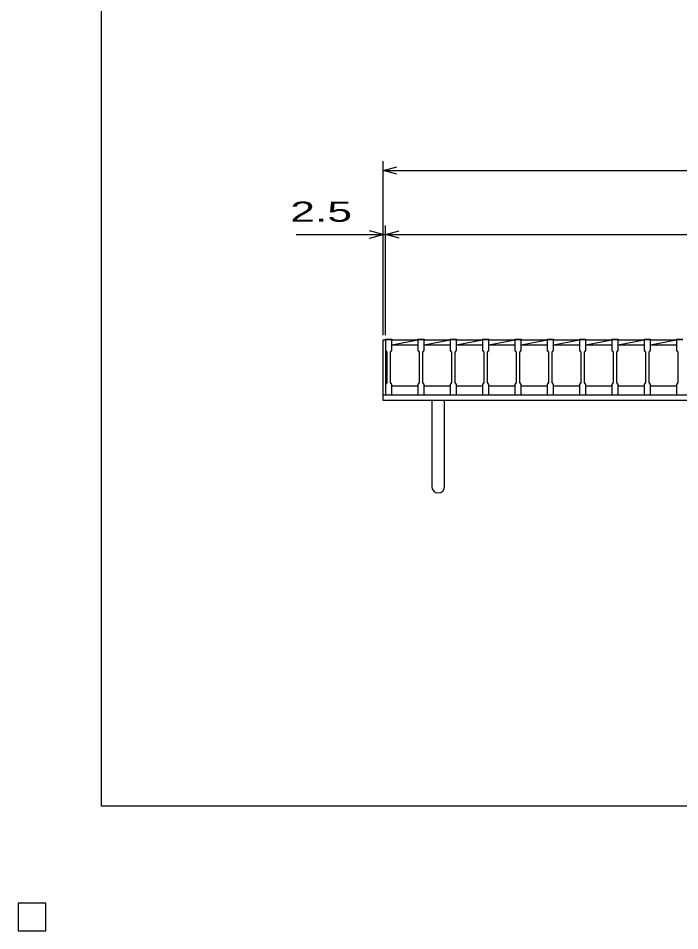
# Model space of a CAD drawing. Units: millimetres, scale not verified. Extents: x -1820 to 1731, y -1282 to 1054.
# Drawn here: x -1820 to -1098, y -1282 to -286 of the extents above; entities that cross this region are included whole.
import ezdxf
from ezdxf.enums import TextEntityAlignment as Align

# ---------------------------------------------------------------- set-up
doc = ezdxf.new("R2010")
doc.units = ezdxf.units.MM
doc.header["$LTSCALE"] = 10
for name, color, linetype, lineweight in [('0_2', 150, 'Continuous', 25), ('16', 3, 'Continuous', 25), ('19', 6, 'Continuous', 25), ('22', 4, 'Continuous', 25), ('24', 2, 'Continuous', 25), ('32', 4, 'Continuous', 25)]:
    doc.layers.add(name, color=color, linetype=linetype, lineweight=lineweight)
doc.styles.add('ベクトル', font='')
doc.styles.get('ベクトル').set_extended_font_data('ベクトル')

msp = doc.modelspace()

# ---------------------------------------------------------------- linework, layer by layer
at = {"layer": '0_2'}
for p, q in [((-1729, -1146.5), (-1729, 1053.5)), ((1731, -1146.5), (-1729, -1146.5)), ((-1790, -1252.5), (-1820, -1252.5)), ((-1820, -1252.5), (-1820, -1282.5)), ((-1790, -1252.5), (-1820, -1252.5)), ((-1820, -1252.5), (-1820, -1282.5)), ((-1790, -1252.5), (-1820, -1252.5)), ((-1820, -1252.5), (-1820, -1282.5)), ((-1790, -1252.5), (-1820, -1252.5)), ((-1820, -1252.5), (-1820, -1282.5)), ((-1790, -1252.5), (-1820, -1252.5)), ((-1820, -1252.5), (-1820, -1282.5)), ((-1790, -1282.5), (-1790, -1252.5)), ((-1790, -1282.5), (-1790, -1252.5)), ((-1790, -1282.5), (-1790, -1252.5)), ((-1790, -1282.5), (-1790, -1252.5)), ((-1790, -1282.5), (-1790, -1252.5)), ((-1820, -1282.5), (-1790, -1282.5)), ((-1820, -1282.5), (-1790, -1282.5)), ((-1820, -1282.5), (-1790, -1282.5)), ((-1820, -1282.5), (-1790, -1282.5)), ((-1820, -1282.5), (-1790, -1282.5))]:
    msp.add_line(p, q, dxfattribs=at)
at = {"layer": '16'}
for p, q in [((-1419, -637.5), (-1419, -636.8)), ((-1419, -636.8), (-1412, -636.8)), ((-1419, -637.5), (-1419, -649)), ((-1412, -637.5), (-1419, -637.5)), ((-1419, -637.5), (-1419, -687.5)), ((-1412, -636.8), (-1412, -637.5)), ((-1412, -649), (-1412, -637.5)), ((-1412, -637.5), (-1383.7, -637.5)), ((-1412, -643), (-1383.7, -637.5)), ((-1383.7, -637.5), (-1383.7, -636.8)), ((-1383.7, -636.8), (-1376.7, -636.8)), ((-1383.7, -637.5), (-1383.7, -649)), ((-1376.7, -637.5), (-1383.7, -637.5)), ((-1376.7, -636.8), (-1376.7, -637.5)), ((-1376.7, -649), (-1376.7, -637.5)), ((-1376.7, -637.5), (-1348.4, -637.5)), ((-1376.7, -643), (-1348.4, -637.5)), ((-1348.4, -637.5), (-1348.4, -636.8)), ((-1348.4, -636.8), (-1341.4, -636.8)), ((-1348.4, -637.5), (-1348.4, -649)), ((-1341.4, -637.5), (-1348.4, -637.5)), ((-1341.4, -636.8), (-1341.4, -637.5)), ((-1341.4, -649), (-1341.4, -637.5)), ((-1341.4, -637.5), (-1313.1, -637.5)), ((-1341.4, -643), (-1313.1, -637.5)), ((-1313.1, -637.5), (-1313.1, -636.8)), ((-1313.1, -636.8), (-1306.1, -636.8)), ((-1313.1, -637.5), (-1313.1, -649)), ((-1306.1, -637.5), (-1313.1, -637.5)), ((-1306.1, -636.8), (-1306.1, -637.5)), ((-1306.1, -649), (-1306.1, -637.5)), ((-1306.1, -637.5), (-1277.8, -637.5)), ((-1306.1, -643), (-1277.8, -637.5)), ((-1277.8, -637.5), (-1277.8, -636.8)), ((-1277.8, -636.8), (-1270.8, -636.8)), ((-1277.8, -637.5), (-1277.8, -649)), ((-1270.8, -637.5), (-1277.8, -637.5)), ((-1270.8, -636.8), (-1270.8, -637.5)), ((-1270.8, -649), (-1270.8, -637.5)), ((-1270.8, -637.5), (-1242.5, -637.5)), ((-1270.8, -643), (-1242.5, -637.5)), ((-1242.5, -637.5), (-1242.5, -636.8)), ((-1242.5, -636.8), (-1235.5, -636.8)), ((-1242.5, -637.5), (-1242.5, -649)), ((-1235.5, -637.5), (-1242.5, -637.5)), ((-1235.5, -636.8), (-1235.5, -637.5)), ((-1235.5, -649), (-1235.5, -637.5)), ((-1235.5, -637.5), (-1207.2, -637.5)), ((-1235.5, -643), (-1207.2, -637.5)), ((-1207.2, -637.5), (-1207.2, -636.8)), ((-1207.2, -636.8), (-1200.2, -636.8)), ((-1207.2, -637.5), (-1207.2, -649)), ((-1200.2, -637.5), (-1207.2, -637.5)), ((-1200.2, -636.8), (-1200.2, -637.5)), ((-1200.2, -649), (-1200.2, -637.5)), ((-1200.2, -637.5), (-1171.9, -637.5)), ((-1200.2, -643), (-1171.9, -637.5)), ((-1171.9, -637.5), (-1171.9, -636.8)), ((-1171.9, -636.8), (-1164.9, -636.8)), ((-1171.9, -637.5), (-1171.9, -649)), ((-1164.9, -637.5), (-1171.9, -637.5)), ((-1164.9, -636.8), (-1164.9, -637.5)), ((-1164.9, -649), (-1164.9, -637.5)), ((-1164.9, -637.5), (-1136.6, -637.5)), ((-1164.9, -643), (-1136.6, -637.5)), ((-1136.6, -637.5), (-1136.6, -636.8)), ((-1136.6, -636.8), (-1129.6, -636.8)), ((-1136.6, -637.5), (-1136.6, -649)), ((-1129.6, -637.5), (-1136.6, -637.5)), ((-1129.6, -636.8), (-1129.6, -637.5)), ((-1129.6, -649), (-1129.6, -637.5)), ((-1129.6, -637.5), (-1101.3, -637.5)), ((-1129.6, -643), (-1101.3, -637.5)), ((-1101.3, -637.5), (-1101.3, -636.8)), ((-1101.3, -636.8), (-1094.3, -636.8)), ((-1101.3, -637.5), (-1101.3, -649)), ((-1094.3, -637.5), (-1101.3, -637.5)), ((-1412, -643), (-1383.7, -643)), ((-1376.7, -643), (-1348.4, -643)), ((-1341.4, -643), (-1313.1, -643)), ((-1306.1, -643), (-1277.8, -643)), ((-1270.8, -643), (-1242.5, -643)), ((-1235.5, -643), (-1207.2, -643)), ((-1200.2, -643), (-1171.9, -643)), ((-1164.9, -643), (-1136.6, -643)), ((-1129.6, -643), (-1101.3, -643)), ((-1419, -649), (-1417.5, -651)), ((-1417.5, -651), (-1417.5, -684)), ((-1413.5, -651), (-1412, -649)), ((-1413.5, -684), (-1413.5, -651)), ((-1383.7, -649), (-1382.2, -651)), ((-1382.2, -651), (-1382.2, -684)), ((-1378.2, -651), (-1376.7, -649)), ((-1378.2, -684), (-1378.2, -651)), ((-1348.4, -649), (-1346.9, -651)), ((-1346.9, -651), (-1346.9, -684)), ((-1342.9, -651), (-1341.4, -649)), ((-1342.9, -684), (-1342.9, -651)), ((-1313.1, -649), (-1311.6, -651)), ((-1311.6, -651), (-1311.6, -684)), ((-1307.6, -651), (-1306.1, -649)), ((-1307.6, -684), (-1307.6, -651)), ((-1277.8, -649), (-1276.3, -651)), ((-1276.3, -651), (-1276.3, -684)), ((-1272.3, -651), (-1270.8, -649)), ((-1272.3, -684), (-1272.3, -651)), ((-1242.5, -649), (-1241, -651)), ((-1241, -651), (-1241, -684)), ((-1237, -651), (-1235.5, -649)), ((-1237, -684), (-1237, -651)), ((-1207.2, -649), (-1205.7, -651)), ((-1205.7, -651), (-1205.7, -684)), ((-1201.7, -651), (-1200.2, -649)), ((-1201.7, -684), (-1201.7, -651)), ((-1171.9, -649), (-1170.4, -651)), ((-1170.4, -651), (-1170.4, -684)), ((-1166.4, -651), (-1164.9, -649)), ((-1166.4, -684), (-1166.4, -651)), ((-1136.6, -649), (-1135.1, -651)), ((-1135.1, -651), (-1135.1, -684)), ((-1131.1, -651), (-1129.6, -649)), ((-1131.1, -684), (-1131.1, -651)), ((-1101.3, -649), (-1099.8, -651)), ((-1099.8, -651), (-1099.8, -684)), ((-1417.5, -684), (-1419, -686)), ((-1419, -686), (-1419, -697.5)), ((-1412, -686), (-1413.5, -684)), ((-1412, -697.5), (-1412, -686)), ((-1382.2, -684), (-1383.7, -686)), ((-1383.7, -686), (-1383.7, -697.5)), ((-1376.7, -686), (-1378.2, -684)), ((-1376.7, -697.5), (-1376.7, -686)), ((-1346.9, -684), (-1348.4, -686)), ((-1348.4, -686), (-1348.4, -697.5)), ((-1341.4, -686), (-1342.9, -684)), ((-1341.4, -697.5), (-1341.4, -686)), ((-1311.6, -684), (-1313.1, -686)), ((-1313.1, -686), (-1313.1, -697.5)), ((-1306.1, -686), (-1307.6, -684)), ((-1306.1, -697.5), (-1306.1, -686)), ((-1276.3, -684), (-1277.8, -686)), ((-1277.8, -686), (-1277.8, -697.5)), ((-1270.8, -686), (-1272.3, -684)), ((-1270.8, -697.5), (-1270.8, -686)), ((-1241, -684), (-1242.5, -686)), ((-1242.5, -686), (-1242.5, -697.5)), ((-1235.5, -686), (-1237, -684)), ((-1235.5, -697.5), (-1235.5, -686)), ((-1205.7, -684), (-1207.2, -686)), ((-1207.2, -686), (-1207.2, -697.5)), ((-1200.2, -686), (-1201.7, -684)), ((-1200.2, -697.5), (-1200.2, -686)), ((-1170.4, -684), (-1171.9, -686)), ((-1171.9, -686), (-1171.9, -697.5)), ((-1164.9, -686), (-1166.4, -684)), ((-1164.9, -697.5), (-1164.9, -686)), ((-1135.1, -684), (-1136.6, -686)), ((-1136.6, -686), (-1136.6, -697.5)), ((-1129.6, -686), (-1131.1, -684)), ((-1129.6, -697.5), (-1129.6, -686)), ((-1099.8, -684), (-1101.3, -686)), ((-1101.3, -686), (-1101.3, -697.5)), ((-1412, -687.5), (-1383.7, -687.5)), ((-1376.7, -687.5), (-1348.4, -687.5)), ((-1341.4, -687.5), (-1313.1, -687.5)), ((-1306.1, -687.5), (-1277.8, -687.5)), ((-1270.8, -687.5), (-1242.5, -687.5)), ((-1235.5, -687.5), (-1207.2, -687.5)), ((-1200.2, -687.5), (-1171.9, -687.5)), ((-1164.9, -687.5), (-1136.6, -687.5)), ((-1129.6, -687.5), (-1101.3, -687.5)), ((-1419, -697.5), (-1412, -697.5)), ((-1383.7, -697.5), (-1376.7, -697.5)), ((-1348.4, -697.5), (-1341.4, -697.5)), ((-1313.1, -697.5), (-1306.1, -697.5)), ((-1277.8, -697.5), (-1270.8, -697.5)), ((-1242.5, -697.5), (-1235.5, -697.5)), ((-1207.2, -697.5), (-1200.2, -697.5)), ((-1171.9, -697.5), (-1164.9, -697.5)), ((-1136.6, -697.5), (-1129.6, -697.5)), ((-1101.3, -697.5), (-1094.3, -697.5)), ((-1790, -1252.5), (-1820, -1252.5)), ((-1820, -1252.5), (-1820, -1282.5)), ((-1790, -1252.5), (-1820, -1252.5)), ((-1820, -1252.5), (-1820, -1282.5)), ((-1790, -1252.5), (-1820, -1252.5)), ((-1820, -1252.5), (-1820, -1282.5)), ((-1790, -1252.5), (-1820, -1252.5)), ((-1820, -1252.5), (-1820, -1282.5)), ((-1790, -1252.5), (-1820, -1252.5)), ((-1820, -1252.5), (-1820, -1282.5)), ((-1790, -1282.5), (-1790, -1252.5)), ((-1790, -1282.5), (-1790, -1252.5)), ((-1790, -1282.5), (-1790, -1252.5)), ((-1790, -1282.5), (-1790, -1252.5)), ((-1790, -1282.5), (-1790, -1252.5)), ((-1820, -1282.5), (-1790, -1282.5)), ((-1820, -1282.5), (-1790, -1282.5)), ((-1820, -1282.5), (-1790, -1282.5)), ((-1820, -1282.5), (-1790, -1282.5)), ((-1820, -1282.5), (-1790, -1282.5))]:
    msp.add_line(p, q, dxfattribs=at)
at = {"layer": '19'}
for p, q in [((-1421.5, -697.5), (-1421.5, -637.5)), ((-1421.5, -637.5), (-1419, -637.5)), ((-1421.5, -697.5), (-421.5, -697.5)), ((-1421.5, -703.5), (-1421.5, -697.5)), ((-421.5, -703.5), (-1421.5, -703.5)), ((-1368.5, -703.5), (-1368.5, -797.5)), ((-1354.5, -797.5), (-1354.5, -703.5))]:
    msp.add_line(p, q, dxfattribs=at)
msp.add_arc((-1361.5, -797.5), 7, 180, 0, dxfattribs=at)
at = {"layer": '22'}
for p, q in [((-1421.5, -632.5), (-1421.5, -442.5)), ((-1421.5, -452.5), (-1406.5, -448.5)), ((-1406.5, -456.5), (-1421.5, -452.5)), ((-1421.5, -452.5), (-421.5, -452.5)), ((-1421.5, -632.5), (-1421.5, -512.5)), ((-1419, -632.5), (-1419, -512.5)), ((-1516.5, -522.5), (-1421.5, -522.5)), ((-1421.5, -522.5), (-1436.5, -518.5)), ((-1436.5, -526.5), (-1421.5, -522.5)), ((-1421.5, -522.5), (-1419, -522.5)), ((-1419, -522.5), (-1404, -518.5)), ((-1404, -526.5), (-1419, -522.5)), ((-1419, -522.5), (-424, -522.5))]:
    msp.add_line(p, q, dxfattribs=at)
at = {"layer": '22', "color": 2}
for p, q in [((-1790, -1252.5), (-1820, -1252.5)), ((-1820, -1252.5), (-1820, -1282.5)), ((-1790, -1252.5), (-1820, -1252.5)), ((-1820, -1252.5), (-1820, -1282.5)), ((-1790, -1252.5), (-1820, -1252.5)), ((-1820, -1252.5), (-1820, -1282.5)), ((-1790, -1282.5), (-1790, -1252.5)), ((-1790, -1282.5), (-1790, -1252.5)), ((-1790, -1282.5), (-1790, -1252.5)), ((-1820, -1282.5), (-1790, -1282.5)), ((-1820, -1282.5), (-1790, -1282.5)), ((-1820, -1282.5), (-1790, -1282.5))]:
    msp.add_line(p, q, dxfattribs=at)
at = {"layer": '24', "color": 4}
for p, q in [((-1790, -1252.5), (-1820, -1252.5)), ((-1820, -1252.5), (-1820, -1282.5)), ((-1790, -1252.5), (-1820, -1252.5)), ((-1820, -1252.5), (-1820, -1282.5)), ((-1790, -1252.5), (-1820, -1252.5)), ((-1820, -1252.5), (-1820, -1282.5)), ((-1790, -1282.5), (-1790, -1252.5)), ((-1790, -1282.5), (-1790, -1252.5)), ((-1790, -1282.5), (-1790, -1252.5)), ((-1820, -1282.5), (-1790, -1282.5)), ((-1820, -1282.5), (-1790, -1282.5)), ((-1820, -1282.5), (-1790, -1282.5))]:
    msp.add_line(p, q, dxfattribs=at)
at = {"layer": '32'}
for p, q in [((-1790, -1252.5), (-1820, -1252.5)), ((-1820, -1252.5), (-1820, -1282.5)), ((-1790, -1252.5), (-1820, -1252.5)), ((-1820, -1252.5), (-1820, -1282.5)), ((-1790, -1252.5), (-1820, -1252.5)), ((-1820, -1252.5), (-1820, -1282.5)), ((-1790, -1252.5), (-1820, -1252.5)), ((-1820, -1252.5), (-1820, -1282.5)), ((-1790, -1252.5), (-1820, -1252.5)), ((-1820, -1252.5), (-1820, -1282.5)), ((-1790, -1282.5), (-1790, -1252.5)), ((-1790, -1282.5), (-1790, -1252.5)), ((-1790, -1282.5), (-1790, -1252.5)), ((-1790, -1282.5), (-1790, -1252.5)), ((-1790, -1282.5), (-1790, -1252.5)), ((-1820, -1282.5), (-1790, -1282.5)), ((-1820, -1282.5), (-1790, -1282.5)), ((-1820, -1282.5), (-1790, -1282.5)), ((-1820, -1282.5), (-1790, -1282.5)), ((-1820, -1282.5), (-1790, -1282.5))]:
    msp.add_line(p, q, dxfattribs=at)

# ---------------------------------------------------------------- texts
at = {"layer": '22', "color": 2, "style": 'ベクトル', "width": 1.65}
msp.add_text(' 2.5 ', height=21.99, dxfattribs=at).set_placement((-1536.5, -497.5), align=Align.MIDDLE_LEFT)

doc.saveas('drawing.dxf')
